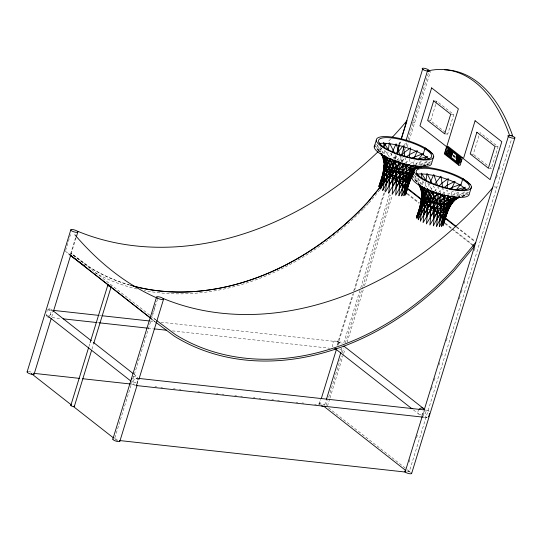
<?xml version="1.0" encoding="UTF-8"?>
<svg xmlns="http://www.w3.org/2000/svg" width="542" height="542" viewBox="0 0 542 542"><rect width="100%" height="100%" fill="white"/><g stroke="black" fill="none" stroke-linecap="round" stroke-linejoin="round"><path stroke-width="0.41" stroke-dasharray="2.71 2.03" d="M413.444 164.565L413.817 159.856M451.14 195.242L451.513 190.533M388.052 152.024L387.374 155.805M425.849 181.902L424.894 187.173M416.161 164.856L418.648 158.996M453.857 195.533L456.344 189.673M65.602 250.451L69.444 237.965M69.681 237.179L70.643 234.063M75.534 237.823L70.839 253.08L90.013 267.423A249.787 196.502 -51.9 0 0 129.491 284.963M51.754 316.765L52.994 312.727M71.124 253.805L76.09 237.66M88.922 346.562L90.162 342.537M91.957 349.163L93.441 344.333M152.539 313.743L155.418 304.38M117.871 440.355L116.354 440.185L114.565 438.783L157.526 299.15M318.886 404.176L320.376 399.325M337.043 345.152L352.713 294.218M353.709 290.986L384.8 189.924M394.251 159.199L395.741 154.348M398.729 144.646L399.969 140.602M319.373 404.833L320.864 399.989M337.741 345.132L353.621 293.5M354.617 290.275L384.644 192.661M394.996 159.009L396.243 154.971M399.474 144.463L400.463 141.232M395.165 159.104L396.392 155.1M399.596 144.687L400.829 140.683M324.692 404.949L326.182 400.104M341.087 351.656L342.083 348.431M343.824 342.774L360.464 288.676M360.715 287.87L389.779 193.399M399.705 161.13L401.188 156.299M404.413 145.818L405.653 141.794M326.189 405.348L327.68 400.497M328.676 397.266L341.358 356.026M342.354 352.795L343.845 347.944M345.335 343.093L362.503 287.307M362.747 286.501L390.857 195.134M401.053 161.99L402.543 157.139M404.786 149.863L407.022 142.587M408.018 139.348L429.162 70.629M327.483 406.094L329.719 398.831M329.97 398.024L343.377 354.434M343.628 353.628L345.118 348.784M347.104 342.327L363.492 289.055M364.481 285.83L392.293 195.425M402.726 161.53L403.966 157.492M407.191 146.997L408.932 141.347M409.183 140.541L430.463 71.375M434.427 100.934L436.703 101.185L453.749 114.545L447.712 134.165L430.666 120.812L435.734 104.321M435.978 103.542L436.703 101.185M478.938 135.785L473.247 154.28L470.971 154.03M488.356 168.169L491.398 168.508L498.078 146.787L479.927 132.566M421.791 415.585L423.031 411.541M422.238 416.364L423.729 411.52M409.095 462.082L410.091 458.85M416.547 437.855L417.543 434.63M423.255 416.06L424.996 410.402M431.452 389.413L432.448 386.182M434.189 380.531L435.179 377.3M438.905 365.186L439.901 361.954M441.642 356.304L442.631 353.072M446.357 340.965L447.353 337.734M459.277 298.974L460.273 295.742M461.262 292.517L462.258 289.286M463.993 283.635L464.989 280.404M474.182 250.526L475.171 247.301M496.492 178.013L497.481 174.795M499.209 169.172L500.198 165.96M410.626 472.326A3.679 0.996 17.1 0 0 406.364 470.964L409.406 471.296L511.641 138.982M391.961 153.074L390.213 157.18M429.657 183.752L427.909 187.857M431.981 190.33L431.385 188.921L433.397 185.892L436.08 191.218M396.934 160.446L400.396 156.306L402.591 161.773M434.63 191.123L438.085 186.983L439.975 191.001L440.436 193.182M369.116 202.837L379.881 189.808M401.304 161.36L405.125 157.776L406.608 163.278M438.505 192.552L442.821 188.453L444.304 193.955M421.012 165.296L423.322 163.291L429.853 159.714M458.708 195.98L461.018 193.968L465.375 191.583M405.416 162.79L409.583 159.524L410.321 163.562L414.948 160.737M442.557 193.941L447.279 190.201L448.017 194.239L453.383 191.069M414.664 164.551L421.649 161.238L418.485 165.202L423.322 163.291L431.588 161.733L423.559 165.005L430.694 163.616L423.085 166.028M451.743 195.628L454.196 194.05L459.345 191.915L456.174 195.879L461.018 193.968L469.284 192.41L461.249 195.682L468.383 194.293L461.54 196.461M423.458 166.015L425.7 165.425M426.446 165.229L427.943 164.836L426.337 165.242M461.899 196.495L465.632 195.513L461.628 196.536M423.133 166.062L425.538 165.452M450.707 114.206L453.749 114.545M428.383 120.561L430.666 120.812M412.367 122.533L414.644 122.783M444.67 133.833L447.712 134.165M495.036 146.455L498.078 146.787M493.769 186.848L496.811 187.18M49.078 309.902L52.439 310.275M99.532 315.464L101.212 315.654M149.985 321.033L155.032 321.589M160.92 322.239L340.877 342.083M52.195 317.626L61.442 318.649M97.601 322.632L99.288 322.822M148.061 328.195L153.101 328.757M172.444 330.884L329.699 348.228M136.089 378.126L138.617 378.404M425.368 410.03L427.889 410.308M131.455 384.109L135.656 384.569M154.985 386.703L156.665 386.886M160.866 387.354L162.546 387.537M173.474 388.743L175.154 388.926M179.355 389.393L181.035 389.576M197.844 391.432L199.524 391.615M216.333 393.472L218.013 393.655M222.213 394.115L223.893 394.305M234.822 395.504L236.502 395.694M240.702 396.155L242.382 396.344M253.304 397.543L254.984 397.733M259.191 398.194L260.871 398.377M271.793 399.583L273.473 399.772M277.673 400.233L279.36 400.416M296.162 402.272L297.843 402.455M302.05 402.923L303.73 403.106M314.651 404.312L316.332 404.495M320.132 404.915L322.409 405.165M424.284 417.286L426.805 417.564M153.813 318.418L155.73 319.855M152.654 319.943L155.148 321.812M473.898 154.788L487.509 165.459M490.103 167.492L491.398 168.508M456.784 226.874L474.677 240.899M456.486 227.267L475.097 241.854M407.476 193.528L419.44 202.904M445.361 223.223L471.947 244.056M407.11 193.975L419.074 203.352M444.996 223.663L450.978 228.351M451.642 228.873L472.245 245.025M337.822 341.338L341.142 343.94M413.404 409.887L418.715 414.054M328.56 407.943L406.757 469.223M407.415 469.738L409.406 471.296M149.721 315.126L70.629 253.134L89.796 267.484A249.787 196.502 -51.9 0 0 129.281 285.017M150.385 315.64L155.703 319.814M65.358 251.231L68.021 253.317M150.778 318.357L155.432 322.002M51.415 309.489L52.743 310.525M133.833 374.075L137.153 376.683M46.571 315.01L47.906 316.054M379.353 151.191L380.498 152.383M416.988 182.241L414.196 179.077L416.242 181.448M379.298 151.564L376.5 148.393L379.576 151.956M417.171 182.098L413.18 176.651L418.438 182.424L414.081 174.768L419.664 181.163L422.665 185.472L422.265 180.439L427.177 187.823M379.475 151.421L375.491 145.974L380.741 151.746L376.392 144.091L384.542 154.179M389.481 157.146L384.576 149.761L384.969 154.788M431.385 188.921L427.787 183.128M390.525 153.156L393.695 158.244L395.707 155.215L398.384 160.54M418.532 178.122L420.436 184.104M380.552 146.679L382.74 153.427M114.565 438.783A3.679 0.996 17.1 0 1 118.827 440.145M28.347 371.555A3.679 0.996 17.1 0 1 33.313 373.086M319.014 404.481A3.679 0.996 17.1 0 1 320.627 403.77A3.679 0.996 17.1 0 1 324.888 405.125M368.54 203.453A251.712 198.013 -51.9 0 1 363.892 208.365M363.303 208.968A251.712 198.013 -51.9 0 1 144.206 290.546M136.869 288.961A251.712 198.013 -51.9 0 1 95.168 272.856M47.506 310.627A3.679 2.039 -83.7 0 1 50.176 310.945A3.679 2.039 -83.7 0 1 49.986 315.762M47.987 317.165A3.679 2.039 -83.7 0 1 46.537 313.059M46.748 312.131A3.679 2.039 -83.7 0 1 47.079 311.304M338.547 344.312A3.679 2.039 -83.7 0 1 342.124 343.479M341.785 347.937A3.679 2.039 -83.7 0 1 339.292 349.095M135.541 385.382A3.679 2.039 -83.7 0 1 133.488 382.55A3.679 2.039 -83.7 0 1 135.195 378.262A3.679 2.039 -83.7 0 1 137.546 380.355M427.34 417.564A3.679 2.039 -83.7 0 1 425.565 412.537A3.679 2.039 -83.7 0 1 429.142 411.703M47.581 309.618A3.679 2.893 -51.9 0 1 51.883 310.092A3.679 2.893 -51.9 0 1 50.406 314.875A3.679 2.893 -51.9 0 1 46.111 314.401M133.318 376.819A3.679 2.893 -51.9 0 1 137.939 378.892M136.15 382.076A3.679 2.893 -51.9 0 1 131.848 381.602M332.978 346.86A3.679 2.893 -51.9 0 1 333.086 342.361A3.679 2.893 -51.9 0 1 337.415 341.033A3.679 2.893 -51.9 0 1 338.066 345.295M424.176 411.629A3.679 2.893 -51.9 0 1 419.711 414.603A3.679 2.893 -51.9 0 1 418.471 410.098M390.667 139.03A309.319 243.324 -51.9 0 1 387.74 142.085M381.812 148.088A309.319 243.324 -51.9 0 1 378.797 151.035"/><path stroke-width="0.81" d="M384.915 155.507C384.488 165.391 385.403 175.235 382.842 184.958L389.949 171.184L396.446 161.123M422.557 186.909C422.293 196.556 422.984 206.15 420.538 215.635L427.638 201.861L434.142 191.8M410.145 165.222L408.309 177.884L405.335 193.169L415.992 165.595M447.929 195.066L446.005 208.568L443.024 223.846L453.688 196.272M386.1 156.645L386.853 157.878C385.667 166.99 388.092 176.021 385.653 185.134L393.214 171.719L400.321 162.39M423.797 187.322L424.542 188.555C423.363 197.674 425.788 206.698 423.349 215.811L430.904 202.396L438.017 193.074M414.169 158.284L417.381 150.595L409.549 154.538L406.392 156.848M451.689 189.747L452.218 187.39L455.07 181.272L447.245 185.215L443.451 187.993M389.684 158.603L379.292 185.723C382.605 176.028 385.511 165.859 383.316 155.635L386.358 161.929L384.583 167.383L380.674 185.161L389.014 166.916L392.957 159.7M427.618 188.508L416.988 216.4C420.301 206.705 423.207 196.536 421.012 186.312L424.054 192.606L422.272 198.06L418.363 215.838L426.703 197.593L430.653 190.377M413.438 165.344L405.755 194.321L409.556 181.252L413.654 173.04C406.385 175.391 398.533 171.977 391.703 169.45C383.872 167.79 383.722 160.032 381.656 153.955M27.1 371.907L70.806 229.849M77.506 231.393L77.567 231.21A309.319 243.324 -51.9 0 0 378.187 151.625M34.126 374.075L51.26 318.378M53.495 311.115L70.873 254.611M76.341 236.854L77.831 232.017A3.679 0.996 17.1 0 0 72.824 229.564A3.679 0.996 17.1 0 0 72.296 231.21A3.679 0.996 17.1 0 0 77.831 232.017M70.826 405.389L88.678 347.368M90.162 342.537L107.763 285.316M74.349 406.385L91.456 350.776M93.691 343.526L111.042 287.111M112.824 439.196L156.53 297.138M119.877 441.174L137.011 385.484M138.752 379.834L163.582 299.116M374.224 146.929L376.29 140.209M321.359 398.377L336.494 349.17M133.366 286.156A249.787 196.502 -51.9 0 0 368.052 201.753L390.023 175.174L394.501 160.628M396.737 153.352L399.224 145.27M401.459 138L422.597 69.301M394.915 159.904L390.233 175.12L368.262 201.699A249.787 196.502 -51.9 0 1 130.304 285.2M396.886 153.494L399.352 145.486M401.324 139.077L406.988 120.656A309.319 243.324 -51.9 0 1 391.825 137.797M326.433 399.298L340.843 352.469M399.454 161.936L394.495 178.054L456.12 226.353M401.439 155.493L404.169 146.625M405.904 140.988L427.421 71.036L429.698 71.287M428.858 158.867L423.078 154.68L425.145 147.959A29.932 8.103 17.1 0 0 378.885 137.37A29.932 8.103 17.1 0 0 402.72 156.049A29.932 8.103 17.1 0 0 432.672 153.86L429.752 151.001L425.145 147.959L432.672 153.86M433.708 156.34L431.642 163.054A29.932 8.103 17.1 0 1 399.407 162.376A29.932 8.103 17.1 0 1 375.145 144.999M446.676 146.326L444.338 153.935L458.627 165.134L460.144 165.303L462.489 157.688L448.2 146.489L446.676 146.326L460.971 157.526L462.489 157.688M444.948 153.501L446.838 147.356L460.354 157.952L458.464 164.097L444.948 153.501L446.472 153.671L458.701 163.257M446.323 152.58L447.028 150.297M446.472 153.671L448.126 148.291M458.627 165.134L460.971 157.526M460.456 162.729L461.642 158.887M466.547 189.544L460.775 185.357L462.841 178.636A29.932 8.103 17.1 0 0 416.581 168.047A29.932 8.103 17.1 0 0 440.416 186.726A29.932 8.103 17.1 0 0 470.368 184.537L467.448 181.685L462.841 178.636L470.368 184.537M471.404 187.017L469.338 193.731A29.932 8.103 17.1 0 1 437.103 193.054A29.932 8.103 17.1 0 1 412.841 175.683M422.238 416.364L405.111 472.028L119.389 440.517A3.679 0.996 17.1 0 1 116.842 441.351A3.679 0.996 17.1 0 1 112.939 438.959M424.223 409.908L508.335 136.496M411.676 473.356L514.9 137.824M392.252 152.329L396.073 143.786L400.118 155.561M429.942 183.006L433.763 174.463L437.536 185.5M391.385 158.813C402.218 167.756 400.01 183.514 398.898 195.791C403.58 185.073 410.829 175.92 416.839 166.062M413.654 173.04L409.556 181.252L403.885 195.764C404.44 185.418 409.732 173.474 404.583 163.562M413.851 172.783L409.556 181.252C400.633 182.972 388.804 179.869 383.092 172.654L384.312 163.542L384.847 162.553C394.691 160.33 406.053 164.436 413.702 170.777L414.948 169.924M417.157 167.959L418.153 165.893M455.51 197.261L447.319 209.896L441.71 222.518L443.891 207.139L444.352 194.673M413.79 172.722L409.623 179.219L404.02 191.841L406.195 176.462L406.656 163.996M396.629 153.847L403.323 145.541L404.827 156.306M434.318 184.524L441.019 176.218L442.523 186.983M413.702 170.777L408.309 177.884L401.907 190.411L403.424 175.039L402.896 163.23M396.053 160.439L392.571 164.185L390.125 165.71L388.628 167.878L379.224 187.756L383.587 171.773L383.648 168.176L384.847 162.553L382.876 156.902L380.972 153.461C388.363 164.883 387.279 179.077 385.423 191.936L392.95 179.307L395.999 176.34L399.163 172.166L406.453 168.494L415.565 165.554M433.309 191.712C424.528 198.026 421.351 208.866 416.92 218.433C419.698 210.242 420.667 201.522 422.543 193.23C432.435 191.285 445.517 194.761 451.879 202.728L447.252 211.929L441.574 226.441C442.137 216.095 447.428 204.158 442.279 194.239M458.403 196.882L456.974 197.484C449.216 204.734 445.538 214.7 443.451 224.998L451.134 196.021C442.828 201.082 438.451 210.316 433.593 218.345C434.257 209.253 434.874 199.802 432.279 191.035M475.761 242.376L453.789 268.954A249.787 196.502 -51.9 0 1 175.54 334.678L156.699 320.579M454.535 196.739C448.525 206.597 441.269 215.75 436.595 226.468C437.584 214.442 439.955 199.056 429.637 190.059M401.446 155.256L404.075 152.627L410.592 147.864L409.549 154.538L409.576 157.864M439.142 185.933L441.771 183.304L448.288 178.542L447.245 185.215L447.265 188.541M404.86 163.264L396.703 172.586L388.919 185.669C389.481 176.482 391.053 166.374 386.853 157.878M442.001 194.415L434.399 203.264L426.615 216.353C427.177 207.159 428.749 197.051 424.542 188.555M423.471 159.822L427.726 156.523L418.648 158.996L423.221 153.549L412.408 157.918M461.777 190.032L465.415 187.2L456.344 189.673L460.917 184.226L452.218 187.39L449.393 188.995M413.946 172.275L412.144 173.664L410.917 177.979L408.173 181.814L401.71 195.967C402.394 184.741 406.676 170.215 397.557 161.069M417.821 168.433L422.008 165.981M417.435 168.189L420.707 166.204M456.974 197.484C448.159 202.579 443.959 212.349 439.596 221.089L441.12 205.716L440.592 193.907M409.149 164.422C401.541 169.971 397.225 178.704 392.415 186.536C392.909 177.234 394.054 167.193 390.247 158.501M446.256 195.526C439.013 201.129 434.792 209.558 430.104 217.213C430.605 207.911 431.75 197.877 427.936 189.185M412.848 165.737C404.888 170.852 400.66 179.842 395.897 187.667C396.561 178.575 397.178 169.118 394.583 160.357M417.354 165.954C408.383 170.771 403.885 180.493 399.136 188.989L400.186 173.718L398.865 161.983M455.05 196.631C446.08 201.448 441.581 211.17 436.825 219.666C437.618 210.452 438.37 200.974 436.317 191.943M413.6 171.394C405.125 176.929 400.565 186.685 395.633 195.255C396.947 182.336 397.814 166.401 386.819 157.105M419.515 167.634L421.534 166.319M459.23 196.997C453.024 200.039 450.124 206.082 447.252 211.929C438.322 213.656 426.5 210.547 420.788 203.331L422.543 193.23L419.657 185.371M402.34 162.952C390.538 166.882 385.592 178.718 380.538 189.09L383.519 173.806L387.008 163.921L388.695 162.275L389.779 160.046L389.739 158.576M440.036 193.63C428.234 197.559 423.288 209.395 418.234 219.767L421.209 204.483L424.704 194.598L426.385 192.952L427.469 190.723L427.414 188.528M419.535 167.715L422.326 166.265L419.393 167.783M458.938 196.997L452.13 199.957L444.338 204.388L440.978 208.778L437.624 211.983L429.84 225.065C431.54 212.01 431.161 197.735 422.624 186.997M409.528 164.416L398.167 168.941L395.301 170.913L389.712 177.986L382.652 190.513C385.525 179.754 383.899 168.399 385.647 157.756L384.576 155.601M446.479 195.344C432.726 197.999 426.215 209.571 420.348 221.19C421.1 209.212 426.31 194.456 418.458 183.718M422.713 166.211L414.434 169.28L406.642 173.704L403.289 178.101L399.928 181.299L392.144 194.388C393.621 181.109 393.953 165.29 383.363 155.371M459.657 197.085C447.048 202.01 439.176 214.205 433.329 225.933C434.643 213.013 435.511 197.078 424.508 187.783M452.529 196.421L444.149 199.171L436.852 202.843L433.695 207.017L430.646 209.984L423.119 222.613C423.905 212.83 426.1 202.322 422.482 192.864L423.349 191.021L423.343 188.433L419.908 184.849M420.484 166.035C414.278 167.241 408.465 169.951 403.031 173.115C397.523 179.355 392.442 185.716 388.661 193.257C390.335 180.052 390.721 165.12 381.703 154.274M456.662 197.078L448.471 199.815L440.721 203.792L437.408 208.053L434.128 211.116L426.351 223.934C428.119 210.316 428.431 194.483 418.288 183.819M53.279 310.37L98.691 315.376M102.052 315.749L149.145 320.939M63.129 318.832L96.761 322.537M99.288 322.822L147.221 328.106M153.948 328.845L166.557 330.241M334.746 348.784L336.426 348.967M138.617 378.404L424.528 409.935M33.977 373.357L79.356 378.363M82.716 378.736L130.615 384.014M136.686 385.572L423.444 417.191M70.358 255.329L77.574 260.722M78.881 261.705L80.196 262.687M81.51 263.669L84.789 266.122M155.771 322.28L174.463 336.264A251.712 198.013 -51.9 0 0 454.853 270.031L474.602 246.143L472.61 244.577M390.023 175.174L455.822 226.746M472.909 245.546L474.236 246.583M343.804 346.026L423.559 408.532M334.97 348.425L412.069 408.844M324.197 406.568L405.701 470.442M68.685 253.839L150.432 317.91M70.026 255.079L108.576 285.295M110.575 286.853L150.642 318.249M53.407 311.047L91.293 340.742M93.292 342.3L133.169 373.56M48.57 316.569L130.988 381.161M31.273 373.506L71.036 404.664M73.482 406.588L113.244 437.746M435.782 192.356C444.264 201.563 440.016 215.641 439.406 226.644C444.589 217.159 448.288 206.759 448.79 195.974M381.622 154.328C384.529 157.099 383.072 161.469 384.8 164.815L383.675 169.273L383.519 173.806L378.797 186.604L383.587 171.773C392.51 170.046 404.339 173.155 410.05 180.364L405.26 195.201L410.524 171.441L411.093 165.296M416.832 173.555L419.305 176.685M379.143 142.878L381.609 146.008M419.047 184.829C421.751 190.581 421.425 198.548 429.399 200.127C436.222 202.654 444.074 206.075 451.351 203.717C453.559 200.865 456.71 198.487 460.022 196.942L454.88 199.598L453.451 201.563L449.833 204.341L448.607 208.656L445.87 212.491L442.956 225.885L447.739 211.048C442.028 203.833 430.206 200.723 421.276 202.451L416.493 217.288L421.209 204.483L421.344 198.853L422.272 198.06C431.71 196.888 442.739 199.978 449.514 206.766L449.542 207.871L448.607 208.656C439.169 209.829 428.146 206.746 421.371 199.957L422.496 195.493L421.324 191.292L421.371 189.185L419.054 184.863M432.286 183.691L427.021 173.393L426.066 180.303L421.249 173.081L422.042 178.806M394.596 153.013L389.325 142.715L388.377 149.619L383.553 142.404L384.231 147.309M324.922 406.608A3.679 0.996 17.1 0 1 321.528 405.917M411.547 473.051A3.679 0.996 17.1 0 1 407.719 473.268A3.679 0.996 17.1 0 1 405.084 470.984M33.807 373.452A3.679 0.996 17.1 0 1 30.772 374.068A3.679 0.996 17.1 0 1 27.296 371.697M74.112 406.053A1.836 0.495 17.1 0 1 73.61 406.602A1.836 0.495 17.1 0 1 71.246 405.843A1.836 0.495 17.1 0 1 71.334 405.165M156.638 297.829A551.234 305.891 -83.7 0 1 74.83 234.761M492.515 187.911A309.319 243.324 -51.9 0 1 163.095 298.459M427.421 71.036A167.051 92.702 -83.7 0 1 509.588 135.432L512.63 135.771A167.051 92.702 -83.7 0 0 444.535 69.796M49.058 316.914A3.679 2.039 -83.7 0 1 48.523 317.165M137.614 381.277A3.679 2.039 -83.7 0 1 136.076 385.138M429.413 413.458A3.679 2.039 -83.7 0 1 428.376 416.839M131.692 379.109A3.679 2.893 -51.9 0 1 132.072 378.248M419.027 409.312A3.679 2.893 -51.9 0 1 424.291 409.894M386.568 143.298A309.319 243.324 -51.9 0 1 383.004 146.896M111.232 286.427A1.836 0.495 17.1 0 1 108.292 285.83A1.836 0.495 17.1 0 1 109.057 285.18M109.518 285.288A1.836 0.495 17.1 0 1 109.972 285.438M416.981 174.185A29.932 8.103 17.1 0 1 460.775 185.357M379.285 143.508A29.932 8.103 17.1 0 1 423.078 154.68M431.642 87.892L419.969 125.846L446.689 146.787L458.369 108.84L431.642 87.892M433.661 100.846L427.624 120.473L444.67 133.833L450.707 114.206L433.661 100.846M448.857 149.26L447.557 153.488L448.004 153.833L449.304 149.606L448.857 149.26M449.867 150.087L448.607 154.192L449.941 155.242L451.208 151.137L449.867 150.087M449.996 150.906L449.088 153.853L449.819 154.423L450.72 151.482L449.996 150.906M451.52 151.428L450.26 155.534L451.594 156.584L452.861 152.478L451.52 151.428M451.649 152.241L450.741 155.195L451.472 155.764L452.38 152.817L451.649 152.241M453.62 155.391L453.356 156.231L454.697 157.282L454.962 156.442L453.62 155.391M456.635 155.568L455.849 158.108L456.743 158.806L456.222 160.5L456.669 160.845L457.97 156.618L456.635 155.568M456.771 156.475L456.384 157.729L457.048 158.25L457.434 156.997L456.771 156.475M458.518 157.16L457.258 161.265L458.6 162.315L459.86 158.21L458.518 157.16M458.688 158.217L457.882 160.825L458.43 161.259L459.237 158.65L458.688 158.217M475.097 120.751L463.424 158.704L490.144 179.646L501.824 141.699L475.097 120.751M476.885 132.228L470.205 153.948L488.356 168.169L495.036 146.455L476.885 132.228M384.583 167.383L383.648 168.176L383.675 169.273C390.45 176.062 401.48 179.151 410.917 177.979L411.845 177.187L411.818 176.089C405.043 169.3 394.02 166.211 384.583 167.383M157.58 298.168A3.679 0.996 17.1 0 0 163.467 299.353A3.679 0.996 17.1 0 0 159.118 296.86A3.679 0.996 17.1 0 0 157.58 298.168M423.16 69.674A3.679 0.996 17.1 0 0 429.047 70.867A3.679 0.996 17.1 0 0 424.698 68.373A3.679 0.996 17.1 0 0 423.16 69.674M508.904 136.875A3.679 0.996 17.1 0 0 514.785 138.061A3.679 0.996 17.1 0 0 510.435 135.568A3.679 0.996 17.1 0 0 508.904 136.875M427.326 181.143A27.744 7.507 17.1 0 0 469.277 187.41A27.744 7.507 17.1 0 0 431.784 168.914A27.744 7.507 17.1 0 0 427.326 181.143M389.63 150.466A27.744 7.507 17.1 0 0 431.588 156.733A27.744 7.507 17.1 0 0 394.088 138.237A27.744 7.507 17.1 0 0 389.63 150.466"/></g></svg>
